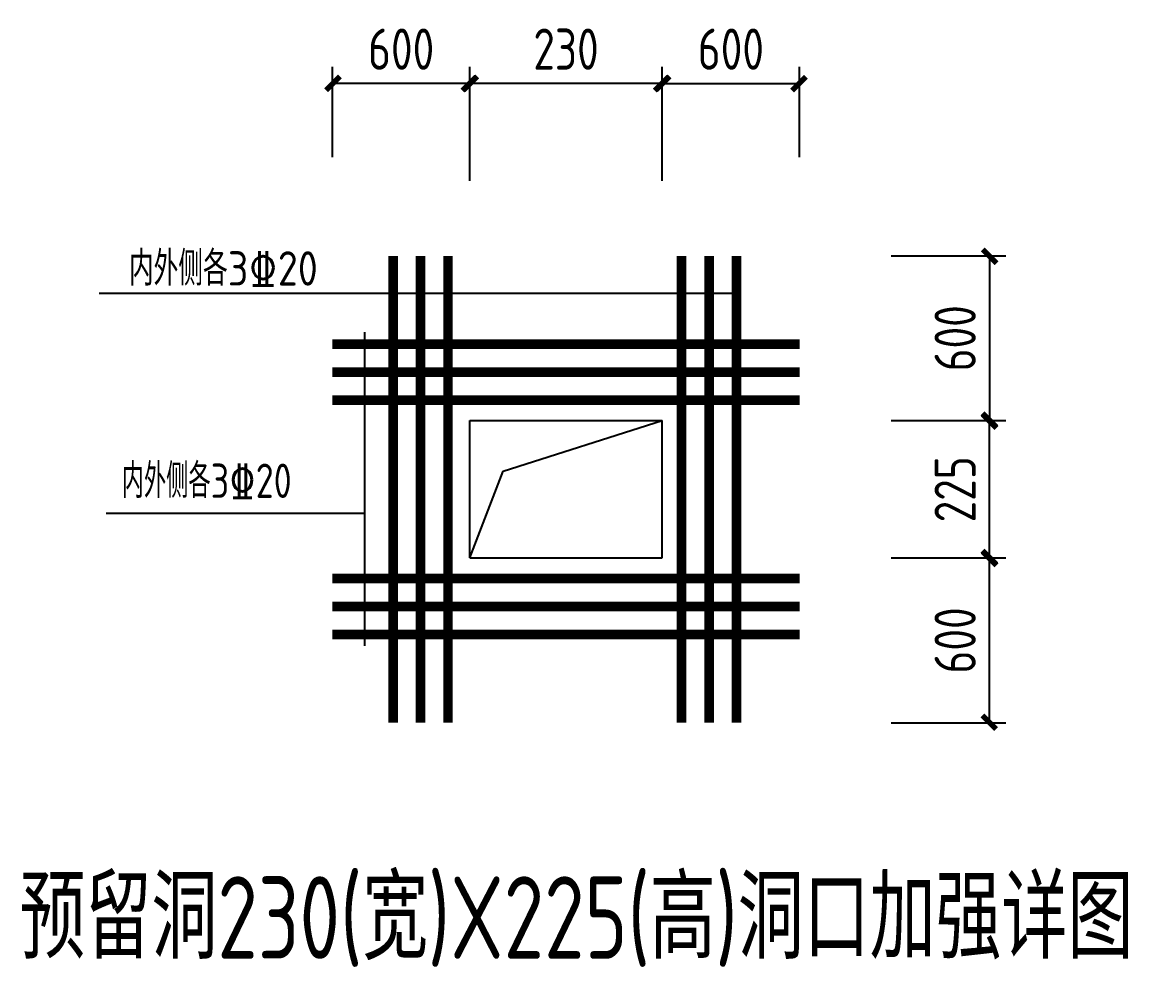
# Model space of a CAD drawing. Header units: millimetres. Extents: x 893615 to 897539, y 39650 to 40458.
# Drawn here: x 896384.8 to 896465.3, y 39733.1 to 39801.9 of the extents above; entities that cross this region are included whole.
import ezdxf

# ---------------------------------------------------------------- set-up
doc = ezdxf.new("R2010")
doc.units = ezdxf.units.MM
doc.header["$LTSCALE"] = 1000
doc.header["$MEASUREMENT"] = 0
doc.linetypes.add('DASHED', pattern=[0.75, 0.5, -0.25])
for name, color, linetype in [('AXIS', 3, 'Continuous'), ('rebars', 1, 'Continuous'), ('标注尺寸', 252, 'Continuous'), ('水平钢筋', 7, 'Continuous'), ('预埋板', 6, 'Continuous')]:
    doc.layers.add(name, color=color, linetype=linetype)
doc.styles.add('GBHZ', font='gbenor.shx', dxfattribs={"width": 0.9, "bigfont": 'gbcbig.shx'})
doc.styles.add('HZTXT', font='isocp.shx', dxfattribs={"bigfont": 'HZTXT.shx'})
doc.styles.get("Standard").update_dxf_attribs({"font": 'gbenor.shx', "bigfont": 'gbcbig.shx'})
doc.dimstyles.new('Y50', dxfattribs={"dimscale": 0, "dimtxt": 3, "dimasz": 0.01, "dimexe": 1.2, "dimexo": 2, "dimgap": 1, "dimtad": 1, "dimdec": 0, "dimlfac": 50, "dimzin": 0, "dimdsep": 46, "dimtxsty": 'GBHZ', "dimblk": 'DX', "dimcen": 0.09, "dimdle": 1, "dimclrd": 7, "dimclre": 7, "dimclrt": 7, "dimadec": 0, "dimazin": 0, "dimtfac": 1, "dimtdec": 0, "dimtix": 1, "dimtmove": 2, "dimatfit": 3, "dimldrblk": 'DX', "dimfxl": 0, "dimtolj": 1, "dimtzin": 0, "dimarcsym": 0})

# ---------------------------------------------------------------- blocks, each defined once
blk = doc.blocks.new('DX')
at = {"color": 0, "linetype": 'ByBlock', "const_width": 40}
blk.add_lwpolyline([(-53.8, -51.2), (46.2, 48.8)], dxfattribs=at)
blk = doc.blocks.new('*D559')
at = {"layer": 'AXIS', "color": 7, "lineweight": -2, "transparency": 16777216}
for p, q in [((896448.081, 39762.888), (896456.436, 39762.888)), ((896455.236, 39750.898), (896455.236, 39762.878)), ((896448.081, 39750.888), (896456.436, 39750.888))]:
    blk.add_line(p, q, dxfattribs=at)
at = {"layer": 'Defpoints', "color": 0, "transparency": 16777216}
for p in [(896446.081, 39762.888), (896455.236, 39762.888), (896446.081, 39750.888)]:
    blk.add_point(p, dxfattribs=at)
at = {"layer": 'AXIS', "color": 7, "lineweight": -2, "transparency": 16777216, "xscale": 0.01, "yscale": 0.01, "zscale": 0.01}
for p, rotation in [((896455.236, 39762.888), 90), ((896455.236, 39750.888), 270)]:
    blk.add_blockref('DX', p, dxfattribs=dict(at, rotation=rotation))
at = {"layer": 'AXIS', "color": 7, "transparency": 16777216, "insert": (896452.736, 39756.888), "char_height": 3, "attachment_point": 5, "rotation": 90, "style": 'GBHZ'}
blk.add_mtext('\\A1;600', dxfattribs=at)
blk = doc.blocks.new('*D560')
at = {"layer": 'AXIS', "color": 7, "lineweight": -2, "transparency": 16777216}
for p, q in [((896448.081, 39784.888), (896456.436, 39784.888)), ((896455.236, 39784.878), (896455.236, 39772.898)), ((896448.081, 39772.888), (896456.436, 39772.888))]:
    blk.add_line(p, q, dxfattribs=at)
at = {"layer": 'Defpoints', "color": 0, "transparency": 16777216}
for p in [(896446.081, 39784.888), (896446.081, 39772.888), (896455.236, 39772.888)]:
    blk.add_point(p, dxfattribs=at)
at = {"layer": 'AXIS', "color": 7, "lineweight": -2, "transparency": 16777216, "xscale": 0.01, "yscale": 0.01, "zscale": 0.01}
for p, rotation in [((896455.236, 39784.888), 90), ((896455.236, 39772.888), 270)]:
    blk.add_blockref('DX', p, dxfattribs=dict(at, rotation=rotation))
at = {"layer": 'AXIS', "color": 7, "transparency": 16777216, "insert": (896452.736, 39778.888), "char_height": 3, "attachment_point": 5, "rotation": 90, "style": 'GBHZ'}
blk.add_mtext('\\A1;600', dxfattribs=at)
blk = doc.blocks.new('*D562')
at = {"layer": 'AXIS', "color": 7, "lineweight": -2, "transparency": 16777216}
for p, q in [((896407.401, 39792.069), (896407.401, 39798.64)), ((896417.401, 39792.069), (896417.401, 39798.64)), ((896417.391, 39797.44), (896407.411, 39797.44))]:
    blk.add_line(p, q, dxfattribs=at)
at = {"layer": 'Defpoints', "color": 0, "transparency": 16777216}
for p in [(896407.401, 39797.44), (896407.401, 39790.069), (896417.401, 39790.069)]:
    blk.add_point(p, dxfattribs=at)
at = {"layer": 'AXIS', "color": 7, "lineweight": -2, "transparency": 16777216, "xscale": 0.01, "yscale": 0.01, "zscale": 0.01, "rotation": 180}
blk.add_blockref('DX', (896407.401, 39797.44), dxfattribs=at)
at = {"layer": 'AXIS', "color": 7, "lineweight": -2, "transparency": 16777216, "xscale": 0.01, "yscale": 0.01, "zscale": 0.01}
blk.add_blockref('DX', (896417.401, 39797.44), dxfattribs=at)
at = {"layer": 'AXIS', "color": 7, "transparency": 16777216, "insert": (896412.401, 39799.94), "char_height": 3, "attachment_point": 5, "style": 'GBHZ'}
blk.add_mtext('\\A1;600', dxfattribs=at)
blk = doc.blocks.new('*D565')
at = {"layer": 'AXIS', "color": 7, "lineweight": -2, "transparency": 16777216}
for p, q in [((896448.081, 39772.888), (896456.436, 39772.888)), ((896455.236, 39762.898), (896455.236, 39772.878)), ((896448.081, 39762.888), (896456.436, 39762.888))]:
    blk.add_line(p, q, dxfattribs=at)
at = {"layer": 'Defpoints', "color": 0, "transparency": 16777216}
for p in [(896446.081, 39772.888), (896455.236, 39772.888), (896446.081, 39762.888)]:
    blk.add_point(p, dxfattribs=at)
at = {"layer": 'AXIS', "color": 7, "lineweight": -2, "transparency": 16777216, "xscale": 0.01, "yscale": 0.01, "zscale": 0.01}
for p, rotation in [((896455.236, 39772.888), 90), ((896455.236, 39762.888), 270)]:
    blk.add_blockref('DX', p, dxfattribs=dict(at, rotation=rotation))
at = {"layer": 'AXIS', "color": 7, "transparency": 16777216, "insert": (896452.736, 39767.888), "char_height": 3, "attachment_point": 5, "rotation": 90, "style": 'GBHZ'}
blk.add_mtext('\\A1;225', dxfattribs=at)
blk = doc.blocks.new('*D566')
at = {"layer": 'AXIS', "color": 7, "lineweight": -2, "transparency": 16777216}
for p, q in [((896417.401, 39790.361), (896417.401, 39798.64)), ((896431.409, 39790.361), (896431.409, 39798.64)), ((896431.399, 39797.44), (896417.411, 39797.44))]:
    blk.add_line(p, q, dxfattribs=at)
at = {"layer": 'Defpoints', "color": 0, "transparency": 16777216}
for p in [(896417.401, 39797.44), (896417.401, 39788.361), (896431.409, 39788.361)]:
    blk.add_point(p, dxfattribs=at)
at = {"layer": 'AXIS', "color": 7, "lineweight": -2, "transparency": 16777216, "xscale": 0.01, "yscale": 0.01, "zscale": 0.01, "rotation": 180}
blk.add_blockref('DX', (896417.401, 39797.44), dxfattribs=at)
at = {"layer": 'AXIS', "color": 7, "lineweight": -2, "transparency": 16777216, "xscale": 0.01, "yscale": 0.01, "zscale": 0.01}
blk.add_blockref('DX', (896431.409, 39797.44), dxfattribs=at)
at = {"layer": 'AXIS', "color": 7, "transparency": 16777216, "insert": (896424.405, 39799.94), "char_height": 3, "attachment_point": 5, "style": 'GBHZ'}
blk.add_mtext('\\A1;230', dxfattribs=at)
blk = doc.blocks.new('*D579')
at = {"layer": 'AXIS', "color": 7, "lineweight": -2, "transparency": 16777216}
for p, q in [((896431.409, 39792.069), (896431.409, 39798.64)), ((896441.409, 39792.069), (896441.409, 39798.64)), ((896431.419, 39797.44), (896441.399, 39797.44))]:
    blk.add_line(p, q, dxfattribs=at)
at = {"layer": 'Defpoints', "color": 0, "transparency": 16777216}
for p in [(896441.409, 39797.44), (896431.409, 39790.069), (896441.409, 39790.069)]:
    blk.add_point(p, dxfattribs=at)
at = {"layer": 'AXIS', "color": 7, "lineweight": -2, "transparency": 16777216, "xscale": 0.01, "yscale": 0.01, "zscale": 0.01, "rotation": 180}
blk.add_blockref('DX', (896431.409, 39797.44), dxfattribs=at)
at = {"layer": 'AXIS', "color": 7, "lineweight": -2, "transparency": 16777216, "xscale": 0.01, "yscale": 0.01, "zscale": 0.01}
blk.add_blockref('DX', (896441.409, 39797.44), dxfattribs=at)
at = {"layer": 'AXIS', "color": 7, "transparency": 16777216, "insert": (896436.409, 39799.94), "char_height": 3, "attachment_point": 5, "style": 'GBHZ'}
blk.add_mtext('\\A1;600', dxfattribs=at)

msp = doc.modelspace()

# ---------------------------------------------------------------- linework, layer by layer
at = {"layer": 'rebars', "const_width": 0.7}
for points in [[(896411.812, 39750.888), (896411.812, 39784.888)], [(896413.812, 39750.888), (896413.812, 39784.888)], [(896415.812, 39750.888), (896415.812, 39784.888)], [(896432.819, 39784.888), (896432.819, 39750.888)], [(896434.819, 39784.888), (896434.819, 39750.888)], [(896436.819, 39784.888), (896436.819, 39750.888)], [(896407.401, 39778.466), (896441.409, 39778.466)], [(896407.401, 39776.423), (896441.409, 39776.423)], [(896407.401, 39774.381), (896441.409, 39774.381)], [(896407.401, 39761.394), (896441.409, 39761.394)], [(896407.401, 39759.352), (896441.409, 39759.352)], [(896407.401, 39757.309), (896441.409, 39757.309)]]:
    msp.add_lwpolyline(points, dxfattribs=at)
at = {"layer": '标注尺寸'}
for p, q in [((896390.406, 39782.179), (896436.819, 39782.179)), ((896409.766, 39756.485), (896409.766, 39779.327)), ((896409.766, 39766.132), (896390.928, 39766.132))]:
    msp.add_line(p, q, dxfattribs=at)
at = {"layer": '预埋板', "linetype": 'DASHED', "ltscale": 10}
for p, q in [((896417.401, 39772.888), (896431.409, 39772.888)), ((896417.401, 39762.888), (896431.409, 39762.888))]:
    msp.add_line(p, q, dxfattribs=at)
at = {"layer": '预埋板'}
for p, q in [((896417.401, 39762.888), (896417.401, 39772.888)), ((896419.824, 39769.212), (896431.409, 39772.888)), ((896431.409, 39762.888), (896431.409, 39772.888)), ((896417.401, 39762.888), (896419.824, 39769.212))]:
    msp.add_line(p, q, dxfattribs=at)
for points in [[(896417.401, 39772.888), (896431.409, 39772.888)], [(896417.401, 39762.888), (896431.409, 39762.888)]]:
    msp.add_lwpolyline(points, dxfattribs=at)

# ---------------------------------------------------------------- texts
at = {"linetype": 'Continuous', "style": 'HZTXT', "width": 0.8}
msp.add_text('预留洞230(宽)X225(高)洞口加强详图', height=6, dxfattribs=at).set_placement((896384.621, 39733.706))
at = {"layer": '水平钢筋', "style": 'GBHZ'}
msp.add_text('内外侧各3\x8420', height=2.5, dxfattribs=at).set_placement((896392.578, 39782.723))
at = {"layer": '水平钢筋', "width": 0.9}
msp.add_text('内外侧各3%%13220', height=2.5, dxfattribs=at).set_placement((896392.053, 39767.261))

# ---------------------------------------------------------------- dimensions: what is measured, and where the dimension line sits
at = {"layer": 'AXIS'}
for p1, p2, distance, text, picture, middle in [((896417.401, 39790.069), (896407.401, 39790.069), -7.371, '600', '*D562', (896412.401, 39799.94)), ((896431.409, 39788.361), (896417.401, 39788.361), -9.079, '230', '*D566', (896424.405, 39799.94)), ((896431.409, 39790.069), (896441.409, 39790.069), 7.371, '600', '*D579', (896436.409, 39799.94))]:
    dim = msp.add_aligned_dim(p1=p1, p2=p2, distance=distance, text=text, dimstyle='Y50', override={"dimscale": 1}, dxfattribs=at)
    dim.commit()
    dim.dimension.update_dxf_attribs({"geometry": picture, "text_midpoint": middle})
for base, p1, p2, angle, picture, middle in [((896455.236, 39772.888), (896446.081, 39784.888), (896446.081, 39772.888), 270, '*D560', (896452.736, 39778.888)), ((896455.236, 39762.888), (896446.081, 39750.888), (896446.081, 39762.888), 90, '*D559', (896452.736, 39756.888))]:
    dim = msp.add_linear_dim(base=base, p1=p1, p2=p2, angle=angle, dimstyle='Y50', override={"dimscale": 1}, dxfattribs=at)
    dim.commit()
    dim.dimension.update_dxf_attribs({"geometry": picture, "text_midpoint": middle})
dim = msp.add_linear_dim(base=(896455.236, 39772.888), p1=(896446.081, 39762.888), p2=(896446.081, 39772.888), angle=90, text='225', dimstyle='Y50', override={"dimscale": 1}, dxfattribs=at)
dim.commit()
dim.dimension.update_dxf_attribs({"geometry": '*D565', "text_midpoint": (896452.736, 39767.888)})

doc.saveas('drawing.dxf')
